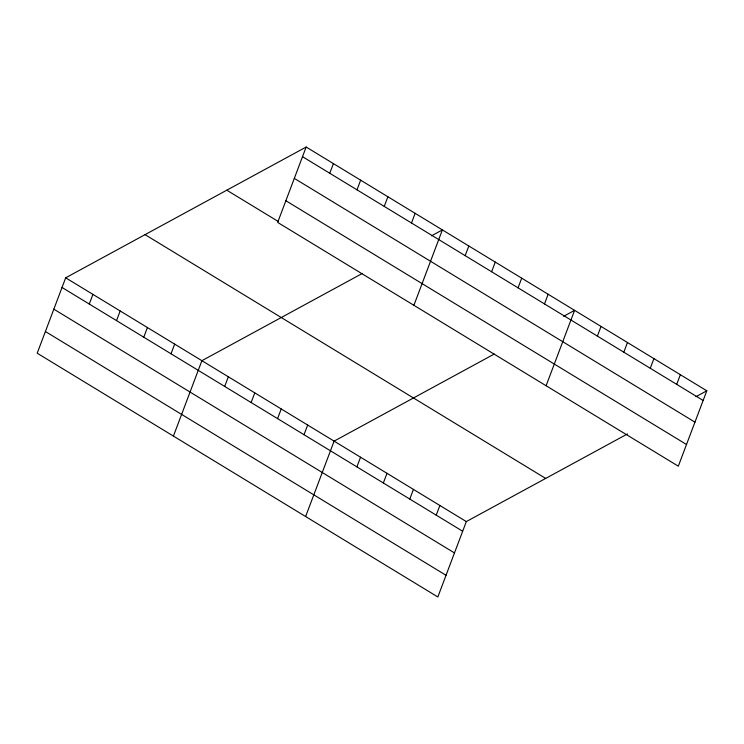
<?xml version="1.0" encoding="UTF-8"?>
<svg xmlns="http://www.w3.org/2000/svg" width="744" height="744" viewBox="0 0 744 744"><rect width="100%" height="100%" fill="white"/><g stroke="black" fill="none" stroke-linecap="round" stroke-linejoin="round"><path stroke-width="1.12" d="M306.165 147.024L277.679 222.419L678.314 466.19L706.8 390.795L306.165 147.024L65.686 277.81L37.2 353.205L437.835 596.976L466.321 521.581L627.443 433.947M89.28 304.054L92.935 294.392M116.52 320.627L120.175 310.964M143.769 337.209L147.424 327.537M171.008 353.781L174.663 344.119M173.417 436.086L201.903 360.691L362.068 273.587M224.697 386.443L228.343 376.78M329.759 173.268L333.414 163.596M251.137 402.532L254.792 392.869M356.999 189.841L360.654 180.178M277.577 418.621L281.232 408.958M384.248 206.413L387.894 196.751M304.017 434.71L307.672 425.047M411.488 222.995L415.143 213.323M305.626 516.531L334.112 441.136L494.276 354.032M413.897 305.3L442.382 229.905L431.474 235.839M356.906 466.888L360.552 457.225M465.177 255.657L468.822 245.994M383.346 482.977L387.001 473.314M491.617 271.746L495.262 262.083M409.786 499.066L413.441 489.403M518.057 287.835L521.711 278.172M436.226 515.155L439.881 505.492M544.496 303.924L548.151 294.261M546.105 385.745L574.591 310.35L563.682 316.284M597.386 336.102L601.031 326.439M623.825 352.191L627.471 342.528M650.265 368.28L653.92 358.617M676.705 384.369L680.36 374.706M695.891 396.729L706.8 390.795M302.52 156.686L703.145 400.458M294.317 178.383L694.952 422.146M285.873 200.731L686.507 444.494M226.808 190.185L278.377 221.563M145.052 234.648L545.678 478.42M65.686 277.81L466.321 521.581M62.04 287.472L462.666 531.244M53.838 309.169L454.472 552.941M45.393 331.517L446.028 575.289"/></g></svg>
